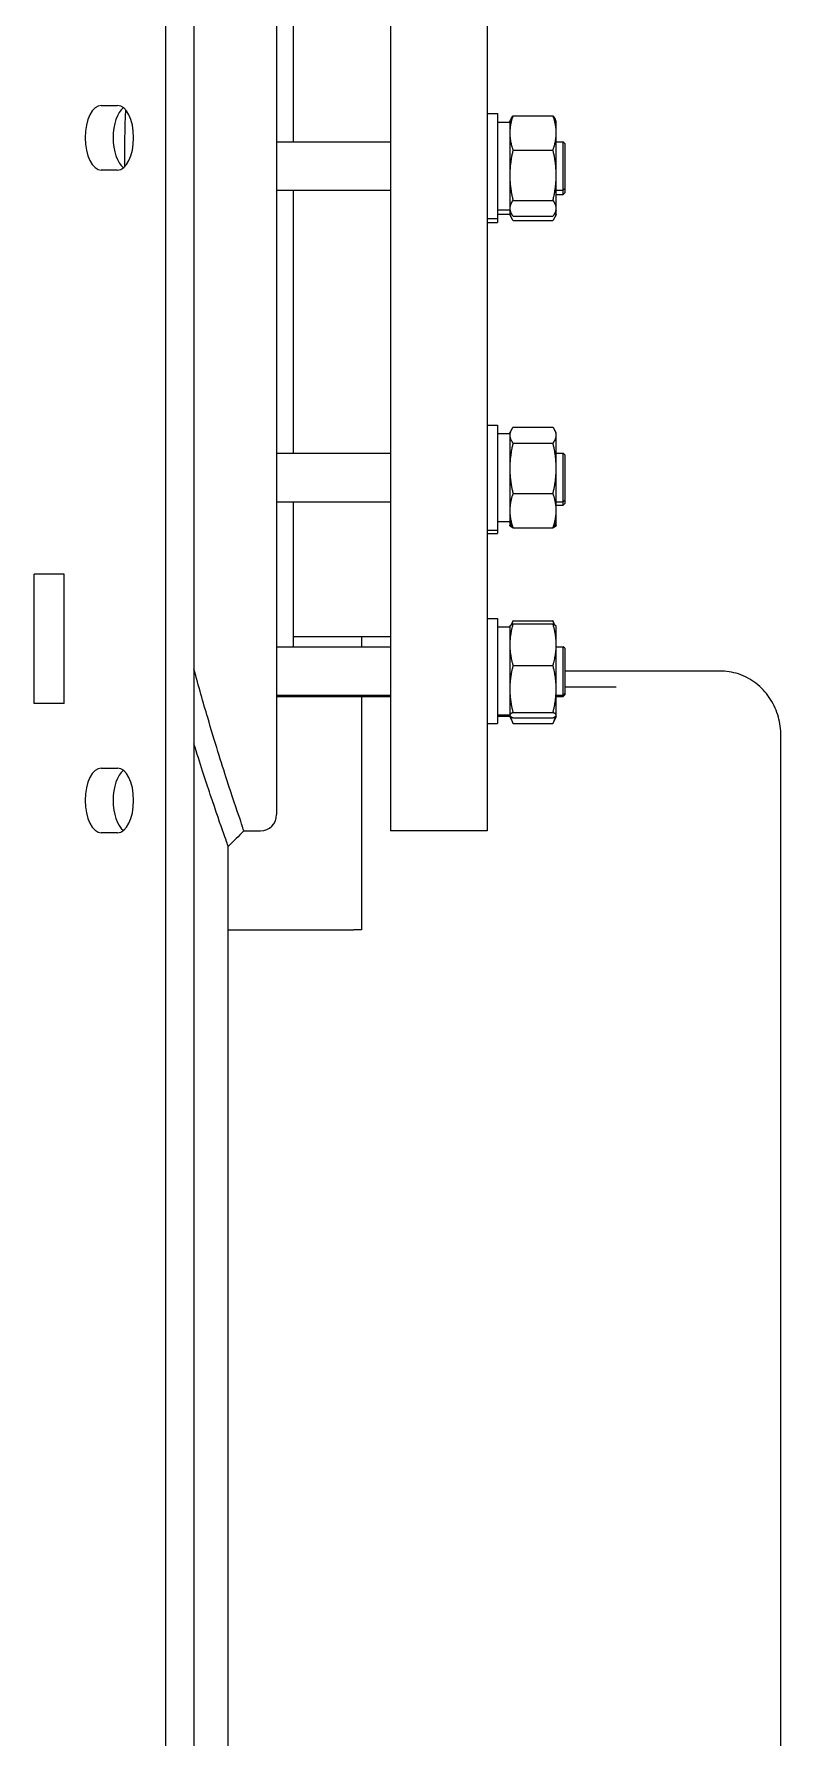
# Model space of a CAD drawing. Header units: inches. Extents: x 12 to 318, y 5 to 204.
# Drawn here: x 67.53 to 73.31, y 67.57 to 80.74 of the extents above; entities that cross this region are included whole.
import ezdxf

# ---------------------------------------------------------------- set-up
doc = ezdxf.new("R2010")
doc.units = ezdxf.units.IN
doc.header["$LTSCALE"] = 9.5
doc.header["$MEASUREMENT"] = 0
doc.layers.add('Visible', color=7, linetype='Continuous', lineweight=18)

msp = doc.modelspace()

# ---------------------------------------------------------------- linework, layer by layer
at = {"layer": 'Visible'}
for p, q in [((68.54819, 58.066313), (68.54819, 86.816313)), ((68.764697, 86.816313), (68.764697, 58.066313)), ((70.284811, 84.831313), (70.284811, 74.581313)), ((71.034811, 84.831313), (71.034811, 74.581313)), ((69.404811, 84.706313), (69.404811, 74.706313)), ((69.534811, 79.909948), (69.534811, 81.938241)), ((68.04819, 80.191313), (68.17319, 80.191313)), ((71.034811, 80.128448), (71.114811, 80.128448)), ((71.114811, 80.128448), (71.114811, 79.316448)), ((71.114811, 80.062448), (71.208811, 80.062448)), ((71.208811, 80.066448), (71.217066, 80.084151)), ((71.208811, 80.066448), (71.208811, 79.97809)), ((71.233626, 80.110985), (71.542995, 80.110985)), ((71.567811, 80.066448), (71.559555, 80.084151)), ((71.567811, 79.97809), (71.567811, 80.066448)), ((69.404811, 79.909948), (70.284811, 79.909948)), ((71.208811, 79.97809), (71.208811, 79.650927)), ((71.567811, 79.650927), (71.567811, 79.97809)), ((71.567811, 79.909948), (71.622311, 79.909948)), ((71.622311, 79.534948), (71.622311, 79.909948)), ((71.634811, 79.897448), (71.622311, 79.909948)), ((71.634811, 79.897448), (71.634811, 79.547448)), ((71.233626, 79.845195), (71.542995, 79.845195)), ((68.17319, 79.691313), (68.04819, 79.691313)), ((71.208811, 79.650927), (71.208811, 79.395285)), ((71.567811, 79.395285), (71.567811, 79.650927)), ((69.404811, 79.534948), (70.284811, 79.534948)), ((69.534811, 77.500493), (69.534811, 79.534948)), ((71.233626, 79.456658), (71.542995, 79.456658)), ((71.567811, 79.534948), (71.622311, 79.534948)), ((71.567811, 79.502678), (71.622311, 79.502678)), ((71.634811, 79.547448), (71.622311, 79.534948)), ((71.622311, 79.502678), (71.622311, 79.534948)), ((71.634811, 79.515178), (71.622311, 79.502678)), ((71.634811, 79.547448), (71.634811, 79.515178)), ((71.114811, 79.382448), (71.208811, 79.382448)), ((71.114811, 79.350178), (71.208811, 79.350178)), ((71.208811, 79.395285), (71.208811, 79.378448)), ((71.208811, 79.378448), (71.208811, 79.363015)), ((71.208811, 79.378448), (71.217066, 79.360745)), ((71.208811, 79.363015), (71.208811, 79.346178)), ((71.208811, 79.346178), (71.217066, 79.328475)), ((71.233626, 79.333912), (71.542995, 79.333912)), ((71.567811, 79.378448), (71.559555, 79.360745)), ((71.567811, 79.346178), (71.559555, 79.328475)), ((71.567811, 79.378448), (71.567811, 79.395285)), ((71.567811, 79.363015), (71.567811, 79.378448)), ((71.567811, 79.346178), (71.567811, 79.363015)), ((71.034811, 79.316448), (71.114811, 79.316448)), ((71.034811, 79.284178), (71.114811, 79.284178)), ((71.114811, 79.316448), (71.114811, 79.284178)), ((71.233626, 79.301641), (71.542995, 79.301641)), ((71.034811, 77.718993), (71.114811, 77.718993)), ((71.114811, 77.718993), (71.114811, 76.906993)), ((71.114811, 77.652993), (71.208811, 77.652993)), ((71.208811, 77.656993), (71.217066, 77.674696)), ((71.208811, 77.656993), (71.208811, 77.640156)), ((71.208811, 77.640156), (71.208811, 77.384514)), ((71.233626, 77.70153), (71.542995, 77.70153)), ((71.567811, 77.656993), (71.559555, 77.674696)), ((71.567811, 77.640156), (71.567811, 77.656993)), ((71.567811, 77.384514), (71.567811, 77.640156)), ((69.404811, 77.500493), (70.284811, 77.500493)), ((71.233626, 77.578783), (71.542995, 77.578783)), ((71.567811, 77.500493), (71.622311, 77.500493)), ((71.622311, 77.125493), (71.622311, 77.500493)), ((71.634811, 77.487993), (71.622311, 77.500493)), ((71.634811, 77.487993), (71.634811, 77.137993)), ((71.208811, 77.384514), (71.208811, 77.057351)), ((71.567811, 77.057351), (71.567811, 77.384514)), ((69.404811, 77.125493), (70.284811, 77.125493)), ((69.534811, 76.005204), (69.534811, 77.125493)), ((71.233626, 77.190246), (71.542995, 77.190246)), ((71.567811, 77.125493), (71.622311, 77.125493)), ((71.567811, 77.099385), (71.622311, 77.099385)), ((71.634811, 77.137993), (71.622311, 77.125493)), ((71.622311, 77.099385), (71.622311, 77.125493)), ((71.634811, 77.111885), (71.622311, 77.099385)), ((71.634811, 77.137993), (71.634811, 77.111885)), ((71.114811, 76.972993), (71.208811, 76.972993)), ((71.208811, 77.057351), (71.208811, 76.968993)), ((71.208811, 76.968993), (71.208811, 76.942885)), ((71.208811, 76.968993), (71.217066, 76.95129)), ((71.567811, 76.968993), (71.559555, 76.95129)), ((71.567811, 76.968993), (71.567811, 77.057351)), ((71.567811, 76.942885), (71.567811, 76.968993)), ((71.034811, 76.906993), (71.114811, 76.906993)), ((71.034811, 76.880885), (71.114811, 76.880885)), ((71.114811, 76.906993), (71.114811, 76.880885)), ((71.208811, 76.942885), (71.209694, 76.940991)), ((71.233626, 76.924456), (71.542995, 76.924456)), ((71.233626, 76.92401), (71.542995, 76.92401)), ((71.567811, 76.942885), (71.566927, 76.940991)), ((67.76164, 76.566313), (67.52777, 76.566313)), ((67.52777, 75.566313), (67.52777, 76.566313)), ((67.76164, 75.566313), (67.76164, 76.566313)), ((71.034811, 76.223704), (71.114811, 76.223704)), ((71.114811, 76.223704), (71.114811, 75.411704)), ((71.208811, 76.161704), (71.209694, 76.163599)), ((71.208811, 76.161704), (71.208811, 76.019902)), ((71.218496, 76.172502), (71.233626, 76.204949)), ((71.233626, 76.204949), (71.542995, 76.204949)), ((71.233626, 76.18058), (71.542995, 76.18058)), ((71.558125, 76.172502), (71.542995, 76.204949)), ((71.567811, 76.161704), (71.566927, 76.163599)), ((71.567811, 76.019902), (71.567811, 76.161704)), ((70.284811, 76.081313), (69.534811, 76.081313)), ((70.061618, 76.081313), (70.061618, 76.005204)), ((71.114811, 76.157704), (71.208811, 76.157704)), ((69.404811, 76.005204), (70.284811, 76.005204)), ((71.208811, 76.019902), (71.208811, 75.677787)), ((71.567811, 75.677787), (71.567811, 76.019902)), ((71.567811, 76.005204), (71.622311, 76.005204)), ((71.622311, 75.630204), (71.622311, 76.005204)), ((71.634811, 75.992704), (71.622311, 76.005204)), ((71.634811, 75.992704), (71.634811, 75.642704)), ((71.233626, 75.859225), (71.542995, 75.859225)), ((72.197498, 75.816313), (71.634811, 75.816313)), ((72.447559, 75.816313), (72.197498, 75.816313)), ((72.707212, 75.816313), (72.447559, 75.816313)), ((72.840151, 75.816313), (72.707212, 75.816313)), ((71.208811, 75.677787), (71.208811, 75.475589)), ((71.567811, 75.475589), (71.567811, 75.677787)), ((71.634811, 75.642704), (71.622311, 75.630204)), ((71.634811, 75.632732), (71.622311, 75.620232)), ((72.032138, 75.691313), (71.634811, 75.691313)), ((71.634811, 75.642704), (71.634811, 75.632732)), ((67.76164, 75.566313), (67.52777, 75.566313)), ((69.404811, 75.630204), (70.284811, 75.630204)), ((69.404811, 75.620232), (70.284811, 75.620232)), ((70.061618, 75.620232), (70.061618, 73.816313)), ((71.567811, 75.630204), (71.622311, 75.630204)), ((71.567811, 75.620232), (71.622311, 75.620232)), ((71.622311, 75.620232), (71.622311, 75.630204)), ((71.034811, 75.411704), (71.114811, 75.411704)), ((71.114811, 75.477704), (71.208811, 75.477704)), ((71.114811, 75.467732), (71.208811, 75.467732)), ((71.208811, 75.475589), (71.208811, 75.473704)), ((71.208811, 75.473704), (71.208811, 75.463732)), ((71.208811, 75.473704), (71.209694, 75.471809)), ((71.208811, 75.463732), (71.233626, 75.410515)), ((71.233626, 75.496349), (71.542995, 75.496349)), ((71.233626, 75.454828), (71.542995, 75.454828)), ((71.233626, 75.410515), (71.542995, 75.410515)), ((71.567811, 75.463732), (71.542995, 75.410515)), ((71.567811, 75.473704), (71.566927, 75.471809)), ((71.567811, 75.473704), (71.567811, 75.475589)), ((71.567811, 75.463732), (71.567811, 75.473704)), ((73.306657, 58.566313), (73.306657, 75.316313)), ((68.04819, 75.066313), (68.17319, 75.066313)), ((69.151365, 74.581313), (69.279811, 74.581313)), ((71.034811, 74.581313), (70.284811, 74.581313)), ((68.17319, 74.566313), (68.04819, 74.566313)), ((69.029811, 51.32723), (69.029811, 74.459876)), ((69.029811, 73.816313), (70.003004, 73.816313)), ((70.061618, 73.816313), (70.003004, 73.816313))]:
    msp.add_line(p, q, dxfattribs=at)
msp.add_arc((69.279811, 74.706313), 0.125, 270, 0, dxfattribs=at)
for centre, major_axis, start_param, end_param in [((68.04819, 79.941313), (0, -0.25), 3.141592654, 6.283185307), ((68.264697, 79.941313), (0, 0.25), 0.374734433, 2.766858221), ((68.17319, 79.941313), (0, 0.25), 3.141592654, 6.283185307), ((68.04819, 74.816313), (0, -0.25), 3.141592654, 6.283185307), ((68.264697, 74.816313), (0, 0.25), 0.374734433, 2.766858221), ((68.17319, 74.816313), (0, 0.25), 3.141592654, 6.283185307)]:
    msp.add_ellipse(centre, major_axis=major_axis, ratio=0.5, start_param=start_param, end_param=end_param, dxfattribs=at)
for points in [[(68.229387, 79.718002), (68.229513, 79.862596), (68.231983, 80.00916), (68.236817, 80.156563)], [(69.151366, 74.581315), (69.110852, 74.540826), (69.070325, 74.500349), (69.029811, 74.459861)]]:
    msp.add_open_spline(points, degree=3, dxfattribs=at)
for points, weights in [([(71.233626, 80.110985), (71.208811, 80.039767), (71.208811, 79.97809)], [1, 1.0379548493, 1]), ([(71.217066, 80.084151), (71.223029, 80.09694), (71.233626, 80.110985)], [1.01846619519, 1.0158626504, 1]), ([(71.542995, 80.110985), (71.553592, 80.09694), (71.559555, 80.084151)], [1, 1.0158626504, 1.01846619519]), ([(71.567811, 79.97809), (71.567811, 80.039767), (71.542995, 80.110985)], [1, 1.0379548493, 1]), ([(71.208811, 79.97809), (71.208811, 79.916413), (71.233626, 79.845195)], [1, 1.0379548493, 1]), ([(71.542995, 79.845195), (71.567811, 79.916413), (71.567811, 79.97809)], [1, 1.0379548493, 1]), ([(71.233626, 79.845195), (71.208811, 79.741087), (71.208811, 79.650927)], [1, 1.0379548493, 1]), ([(71.567811, 79.650927), (71.567811, 79.741087), (71.542995, 79.845195)], [1, 1.0379548493, 1]), ([(71.208811, 79.650927), (71.208811, 79.560766), (71.233626, 79.456658)], [1, 1.0379548493, 1]), ([(71.542995, 79.456658), (71.567811, 79.560766), (71.567811, 79.650927)], [1, 1.0379548493, 1]), ([(71.233626, 79.456658), (71.208811, 79.423768), (71.208811, 79.395285)], [1, 1.0379548493, 1]), ([(71.567811, 79.395285), (71.567811, 79.423768), (71.542995, 79.456658)], [1, 1.0379548493, 1]), ([(71.208811, 79.395285), (71.208811, 79.366801), (71.233626, 79.333912)], [1, 1.0379548493, 1]), ([(71.209989, 79.375922), (71.208811, 79.369445), (71.208811, 79.363015)], [1.01299632094, 1.00832350777, 1]), ([(71.208811, 79.363015), (71.208811, 79.334531), (71.233626, 79.301641)], [1, 1.0379548493, 1]), ([(71.542995, 79.333912), (71.567811, 79.366801), (71.567811, 79.395285)], [1, 1.0379548493, 1]), ([(71.542995, 79.301641), (71.567811, 79.334531), (71.567811, 79.363015)], [1, 1.0379548493, 1]), ([(71.567811, 79.363015), (71.567811, 79.369445), (71.566632, 79.375922)], [1, 1.00832350777, 1.01299632094]), ([(71.233626, 77.70153), (71.208811, 77.66864), (71.208811, 77.640156)], [1, 1.0379548493, 1]), ([(71.208811, 77.640156), (71.208811, 77.611673), (71.233626, 77.578783)], [1, 1.0379548493, 1]), ([(71.567811, 77.640156), (71.567811, 77.66864), (71.542995, 77.70153)], [1, 1.0379548493, 1]), ([(71.542995, 77.578783), (71.567811, 77.611673), (71.567811, 77.640156)], [1, 1.0379548493, 1]), ([(71.233626, 77.578783), (71.208811, 77.474675), (71.208811, 77.384514)], [1, 1.0379548493, 1]), ([(71.567811, 77.384514), (71.567811, 77.474675), (71.542995, 77.578783)], [1, 1.0379548493, 1]), ([(71.208811, 77.384514), (71.208811, 77.294354), (71.233626, 77.190246)], [1, 1.0379548493, 1]), ([(71.542995, 77.190246), (71.567811, 77.294354), (71.567811, 77.384514)], [1, 1.0379548493, 1]), ([(71.233626, 77.190246), (71.208811, 77.119028), (71.208811, 77.057351)], [1, 1.0379548493, 1]), ([(71.567811, 77.057351), (71.567811, 77.119028), (71.542995, 77.190246)], [1, 1.0379548493, 1]), ([(71.208811, 77.057351), (71.208811, 76.995674), (71.233626, 76.924456)], [1, 1.0379548493, 1]), ([(71.233626, 76.924456), (71.223029, 76.938501), (71.217066, 76.95129)], [1, 1.0158626504, 1.01846619519]), ([(71.542995, 76.924456), (71.567811, 76.995674), (71.567811, 77.057351)], [1, 1.0379548493, 1]), ([(71.559555, 76.95129), (71.553592, 76.938501), (71.542995, 76.924456)], [1.01846619519, 1.0158626504, 1]), ([(71.233626, 76.92401), (71.21338, 76.933087), (71.209694, 76.940991)], [1, 1.03075125274, 1.01167279663]), ([(71.233418, 76.924732), (71.233522, 76.924371), (71.233626, 76.92401)], [1.00030553851, 1.00015338915, 1]), ([(71.566927, 76.940991), (71.563241, 76.933087), (71.542995, 76.92401)], [1.01167279663, 1.03075125274, 1]), ([(71.542995, 76.92401), (71.543099, 76.924371), (71.543203, 76.924732)], [1, 1.00015338915, 1.00030553851]), ([(71.233626, 76.18058), (71.208811, 76.094473), (71.208811, 76.019902)], [1, 1.0379548493, 1]), ([(71.209694, 76.163599), (71.21338, 76.171503), (71.233626, 76.18058)], [1.01167279663, 1.03075125274, 1]), ([(71.233626, 76.204949), (71.22619, 76.189003), (71.221062, 76.174139)], [1, 1.01107831671, 1.01568952298]), ([(71.555559, 76.174139), (71.550431, 76.189003), (71.542995, 76.204949)], [1.01568952298, 1.01107831671, 1]), ([(71.542995, 76.18058), (71.563241, 76.171503), (71.566927, 76.163599)], [1, 1.03075125274, 1.01167279663]), ([(71.567811, 76.019902), (71.567811, 76.094473), (71.542995, 76.18058)], [1, 1.0379548493, 1]), ([(71.208811, 76.019902), (71.208811, 75.945331), (71.233626, 75.859225)], [1, 1.0379548493, 1]), ([(71.542995, 75.859225), (71.567811, 75.945331), (71.567811, 76.019902)], [1, 1.0379548493, 1]), ([(71.233626, 75.859225), (71.208811, 75.761992), (71.208811, 75.677787)], [1, 1.0379548493, 1]), ([(71.567811, 75.677787), (71.567811, 75.761992), (71.542995, 75.859225)], [1, 1.0379548493, 1]), ([(71.208811, 75.677787), (71.208811, 75.593581), (71.233626, 75.496349)], [1, 1.0379548493, 1]), ([(71.542995, 75.496349), (71.567811, 75.593581), (71.567811, 75.677787)], [1, 1.0379548493, 1]), ([(71.233626, 75.496349), (71.208811, 75.485223), (71.208811, 75.475589)], [1, 1.0379548493, 1]), ([(71.208811, 75.475589), (71.208811, 75.465954), (71.233626, 75.454828)], [1, 1.0379548493, 1]), ([(71.213811, 75.466541), (71.219825, 75.440111), (71.233626, 75.410515)], [1.01881027426, 1.02075845917, 1]), ([(71.567811, 75.475589), (71.567811, 75.485223), (71.542995, 75.496349)], [1, 1.0379548493, 1]), ([(71.542995, 75.454828), (71.567811, 75.465954), (71.567811, 75.475589)], [1, 1.0379548493, 1]), ([(71.542995, 75.410515), (71.556796, 75.440111), (71.562811, 75.466541)], [1, 1.02075845917, 1.01881027426])]:
    msp.add_rational_spline(points, weights, degree=2, dxfattribs=at)
for points, knots in [([(69.151366, 74.581315), (69.15161, 74.581565), (69.140867, 74.612916), (69.096478, 74.74369), (69.06277, 74.843349), (68.977751, 75.10571), (68.926438, 75.268619), (68.836707, 75.573003), (68.800785, 75.699316), (68.764698, 75.832494)], [19.808939863, 19.808939863, 19.808939863, 19.808939863, 22.272634917, 22.272634917, 24.74623415, 24.74623415, 27.219833384, 27.219833384, 28.758484469, 28.758484469, 28.758484469, 28.758484469]), ([(73.306657, 75.316313), (73.306657, 75.365166), (73.300012, 75.414028), (73.273417, 75.508542), (73.253449, 75.554214), (73.200365, 75.638582), (73.167199, 75.677283), (73.089105, 75.742799), (73.044159, 75.769591), (72.94959, 75.805194), (72.900485, 75.814943), (72.847431, 75.816268), (72.843791, 75.816313), (72.840151, 75.816313)], [3.141592654, 3.141592654, 3.141592654, 3.141592654, 3.455751919, 3.455751919, 3.769911184, 3.769911184, 4.08407045, 4.08407045, 4.397217642, 4.397217642, 4.69077188, 4.69077188, 4.71238898, 4.71238898, 4.71238898, 4.71238898]), ([(69.02981, 74.459877), (69.029802, 74.46083), (69.01842, 74.492991), (68.971712, 74.62623), (68.936052, 74.728315), (68.854268, 74.972623), (68.81121, 75.104356), (68.764688, 75.253912)], [-60.799190791, -60.799190791, -60.799190791, -60.799190791, -58.303481057, -58.303481057, -55.769606085, -55.769606085, -53.695157162, -53.695157162, -53.695157162, -53.695157162])]:
    msp.add_open_spline(points, degree=3, knots=knots, dxfattribs=at)

doc.saveas('drawing.dxf')
